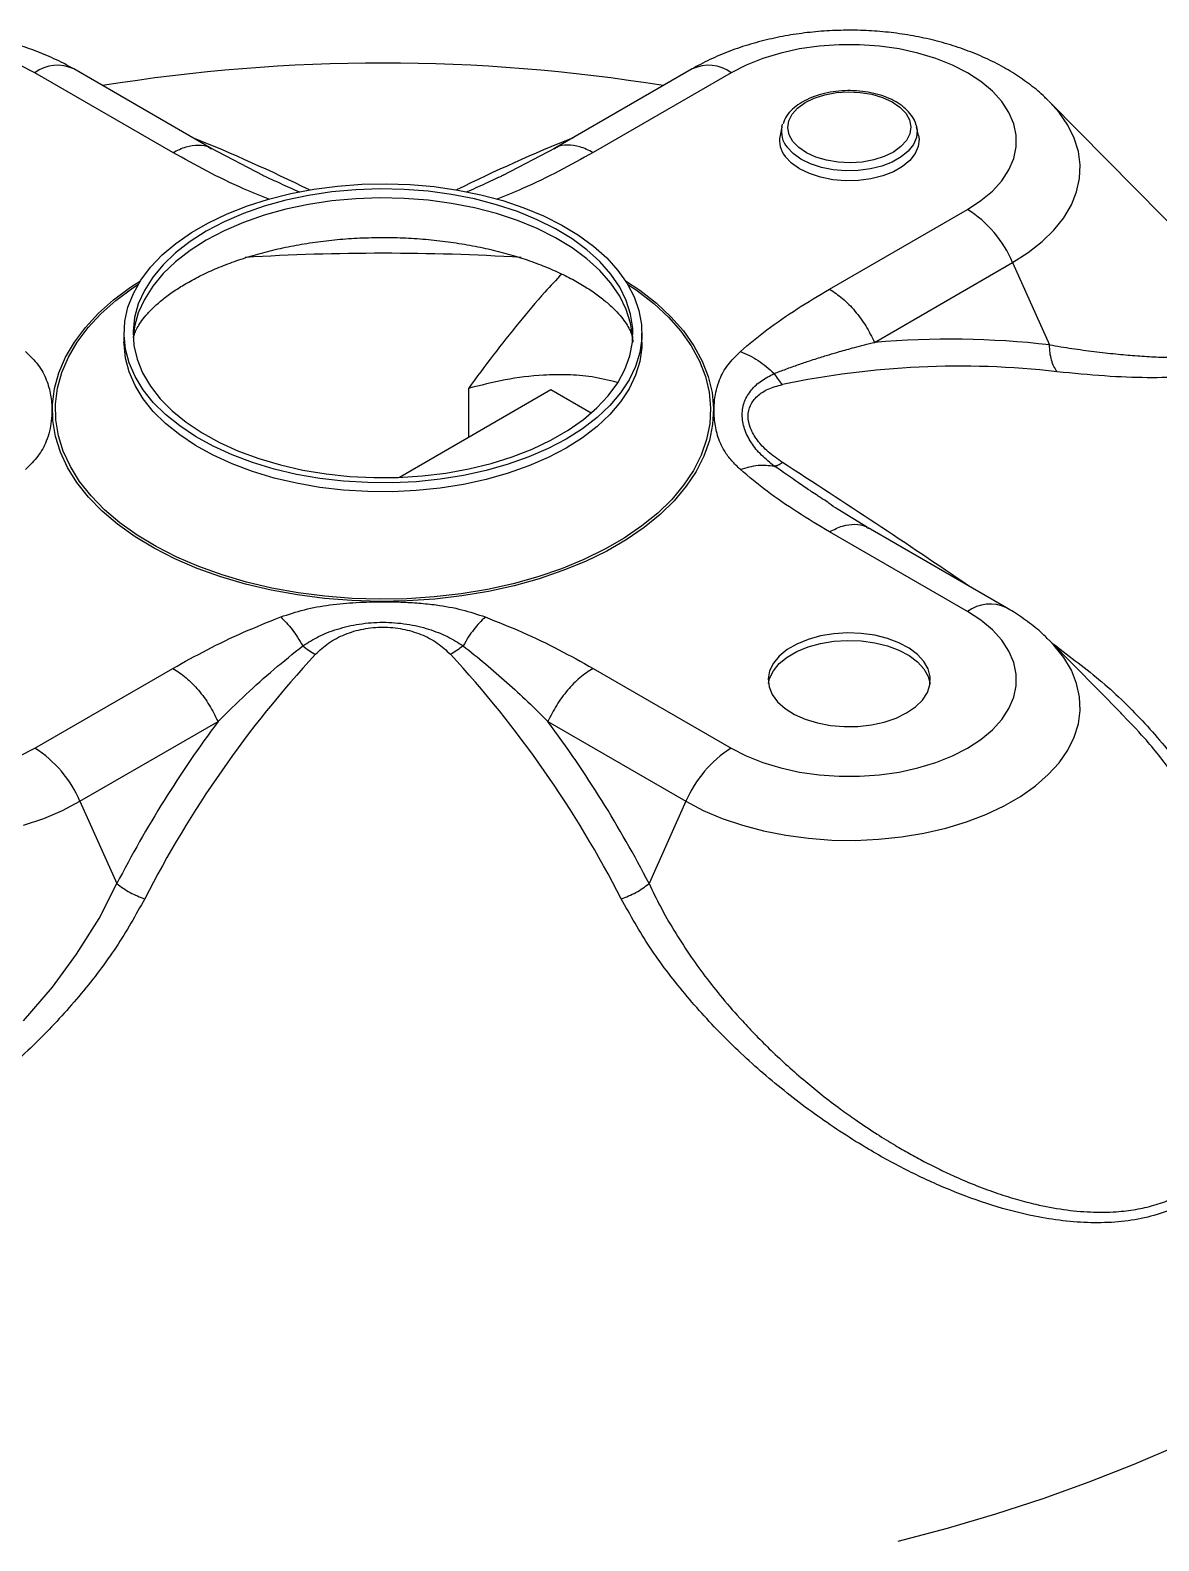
# Model space of a CAD drawing. Extents: x -13768 to 18086, y -10615 to 1188.
# Drawn here: x 386.2 to 469.7, y -1364.1 to -1252.5 of the extents above; entities that cross this region are included whole.
import ezdxf

# ---------------------------------------------------------------- set-up
doc = ezdxf.new("R2010")
doc.units = 0
doc.header["$LTSCALE"] = 7.5
doc.header["$MEASUREMENT"] = 0
doc.layers.add('FI', color=1, linetype='CONTINUOUS')

msp = doc.modelspace()

# ---------------------------------------------------------------- linework, layer by layer
at = {"layer": 'FI'}
for p, q in [((396.7891, -1261.50501), (386.57874, -1255.61069)), ((399.67713, -1261.2246), (389.4585, -1255.32552)), ((435.18549, -1255.32552), (424.96684, -1261.22462)), ((438.06525, -1255.61069), (427.85489, -1261.505)), ((461.64634, -1257.7812), (461.56739, -1257.70206)), ((476.58507, -1272.91749), (461.64634, -1257.7812)), ((441.82698, -1259.6004), (441.68643, -1260.24618)), ((451.75768, -1259.49026), (451.78538, -1259.6004)), ((451.92593, -1260.24618), (451.78538, -1259.6004)), ((399.5825, -1261.1986), (399.65159, -1261.24771)), ((403.47484, -1263.20809), (399.59339, -1261.17996)), ((425.0506, -1261.17996), (421.17478, -1263.20561)), ((425.06148, -1261.1986), (424.9924, -1261.24771)), ((441.64618, -1260.61752), (441.64618, -1260.65671)), ((451.96618, -1260.65671), (451.96618, -1260.61752)), ((403.4944, -1263.21538), (403.31654, -1263.13246)), ((421.22231, -1263.18298), (421.07502, -1263.25226)), ((445.33674, -1271.59706), (455.5471, -1265.70274)), ((448.67309, -1275.52868), (458.88346, -1269.63436)), ((458.88346, -1269.63436), (461.61495, -1275.71592)), ((393.16999, -1274.86129), (393.16999, -1275.52475)), ((431.474, -1275.52475), (431.474, -1274.86129)), ((424.74445, -1279.0382), (413.54004, -1285.50636)), ((418.63504, -1278.93224), (418.63504, -1282.56508)), ((427.72289, -1280.75762), (424.74445, -1279.0382)), ((446.0318, -1287.90406), (445.94418, -1287.84635)), ((448.14126, -1289.20603), (445.98974, -1287.87643)), ((448.13471, -1289.2278), (448.19922, -1289.27366)), ((458.42687, -1295.14011), (448.20822, -1289.24101)), ((455.5471, -1295.42528), (445.33673, -1289.53096)), ((461.64634, -1297.59579), (461.56626, -1297.51552)), ((466.95579, -1302.97546), (461.64634, -1297.59579)), ((462.17527, -1298.04185), (461.88963, -1297.8423)), ((386.57874, -1305.51733), (396.7891, -1299.62301)), ((427.85489, -1299.62301), (438.06526, -1305.51733)), ((389.91509, -1309.44895), (400.12546, -1303.55463)), ((424.51853, -1303.55463), (434.7289, -1309.44895)), ((389.91509, -1309.44895), (392.64658, -1315.53051)), ((434.7289, -1309.44895), (431.99741, -1315.53051))]:
    msp.add_line(p, q, dxfattribs=at)
at = {"layer": 'FI', "flags": 128}
for points in [[(455.5471, -1265.70274), (456.53697, -1265.05772), (457.38495, -1264.34852), (458.07866, -1263.58549), (458.60799, -1262.77974), (458.96523, -1261.94304), (459.14516, -1261.08758), (459.14516, -1260.22584), (458.96523, -1259.37038), (458.60799, -1258.53368), (458.07866, -1257.72794), (457.38495, -1256.96491), (456.53697, -1256.25571), (455.5471, -1255.61069), (454.42977, -1255.03924), (453.20127, -1254.54972), (451.87951, -1254.14925), (450.48377, -1253.84367), (449.03441, -1253.63744), (447.55255, -1253.53357), (446.05981, -1253.53357), (444.57795, -1253.63744), (443.12858, -1253.84367), (441.73285, -1254.14925), (440.41109, -1254.54972), (439.18259, -1255.03924), (438.06525, -1255.61069)], [(386.57874, -1255.61069), (385.4614, -1255.03925)], [(442.63454, -1260.68003), (442.36244, -1260.19018), (442.26111, -1259.67909), (442.33444, -1259.16642), (442.57962, -1258.67185), (442.98722, -1258.2144), (443.54159, -1257.81164), (444.22141, -1257.47906), (445.00056, -1257.22943), (445.8491, -1257.07235), (446.73442, -1257.01386), (447.6225, -1257.05619), (448.47921, -1257.19773), (449.27162, -1257.43303), (449.96929, -1257.75306), (450.5454, -1258.14551), (450.97782, -1258.59531), (451.24992, -1259.08516), (451.35125, -1259.59625), (451.27792, -1260.10892), (451.03274, -1260.60349), (450.62513, -1261.06094), (450.07077, -1261.4637), (449.39095, -1261.79628), (448.6118, -1262.04591), (447.76326, -1262.20299), (446.87793, -1262.26149), (445.98986, -1262.21915), (445.13315, -1262.07761), (444.34073, -1261.84231), (443.64307, -1261.52228), (443.06695, -1261.12983), (442.63454, -1260.68003)], [(458.88346, -1269.63436), (460.04333, -1268.89324), (461.06737, -1268.08818), (461.94507, -1267.22744), (462.66743, -1266.31986), (463.22703, -1265.37474), (463.61813, -1264.40179), (463.83672, -1263.411), (463.88055, -1262.41252), (463.74917, -1261.4166), (463.44394, -1260.43347), (462.96798, -1259.4732), (462.32617, -1258.54566), (461.64634, -1257.7812)], [(441.82698, -1259.6004), (441.84116, -1259.54033), (441.87756, -1259.41616)], [(451.92593, -1260.24618), (451.96228, -1260.50171), (451.91135, -1261.05062), (451.68656, -1261.58479), (451.29559, -1262.08601), (450.75173, -1262.53723), (450.07351, -1262.92307), (449.28402, -1263.2304), (448.41016, -1263.44875), (447.48167, -1263.57069), (446.53018, -1263.59206), (445.58809, -1263.51214), (444.68748, -1263.33364), (443.85902, -1263.06265), (443.13092, -1262.70839), (442.52798, -1262.28293), (442.07073, -1261.80076)], [(451.78538, -1259.6004), (451.82073, -1259.84892), (451.7712, -1260.38276), (451.55259, -1260.90226), (451.17234, -1261.38973), (450.64341, -1261.82856), (449.98381, -1262.20381), (449.216, -1262.5027), (448.36612, -1262.71506), (447.46313, -1262.83365), (446.53776, -1262.85443), (445.62153, -1262.7767), (444.74564, -1262.6031), (443.93992, -1262.33955), (443.23181, -1261.99502), (442.64542, -1261.58124), (442.20072, -1261.11231)], [(425.8645, -1282.67921), (424.53686, -1283.37694), (423.10187, -1283.99983), (421.57214, -1284.54242), (419.96112, -1284.99993), (418.28298, -1285.36833), (416.55244, -1285.6444), (414.78473, -1285.82571), (412.99538, -1285.91067), (411.20011, -1285.89852), (409.41469, -1285.78937), (407.65483, -1285.58419), (405.93598, -1285.28478), (404.27326, -1284.89376), (402.68126, -1284.41458), (401.17398, -1283.85144), (399.76468, -1283.2093), (398.46574, -1282.49379), (397.28856, -1281.71121), (396.24349, -1280.86843), (395.33972, -1279.97287), (394.5852, -1279.03237), (393.98655, -1278.05523), (393.54903, -1277.05002), (393.27648, -1276.02557), (393.17131, -1274.99089), (393.23444, -1273.95507), (393.46531, -1272.92722), (393.86189, -1271.91636), (394.4207, -1270.93138), (395.13682, -1269.98094), (396.00397, -1269.07338), (397.01453, -1268.2167), (398.1596, -1267.4184), (399.42914, -1266.68551), (400.81198, -1266.02447), (402.29597, -1265.44109), (403.86806, -1264.9405), (405.51446, -1264.52709), (407.22067, -1264.20449), (408.97172, -1263.97555), (410.75221, -1263.84227), (412.5465, -1263.80583), (414.33881, -1263.86655), (416.1134, -1264.02388), (417.85467, -1264.27646), (419.54732, -1264.62205), (421.17647, -1265.05763), (422.72781, -1265.57937), (424.1877, -1266.18267), (425.54331, -1266.86224), (426.78274, -1267.61211), (427.89508, -1268.42568), (428.87057, -1269.29581), (429.70063, -1270.21485), (430.37796, -1271.17472), (430.89662, -1272.16699), (431.25204, -1273.18294), (431.44111, -1274.21363), (431.46215, -1275.25002), (431.315, -1276.28299), (431.00092, -1277.30347), (430.5227, -1278.30249), (429.88453, -1279.27126), (429.09202, -1280.20128), (428.15214, -1281.08437), (427.07314, -1281.91278), (425.8645, -1282.67921)], [(399.25466, -1267.31768), (398.05448, -1268.08096), (396.98752, -1268.90754), (396.06373, -1269.78972), (395.29174, -1270.71924), (394.67875, -1271.68744), (394.2305, -1272.68527), (393.95116, -1273.70343), (393.84335, -1274.73238), (393.90806, -1275.76255), (394.1447, -1276.7843), (394.55106, -1277.78809), (395.12333, -1278.76456), (395.85619, -1279.70458), (396.74279, -1280.59939), (397.77484, -1281.44062), (398.94272, -1282.22041), (400.23552, -1282.9315), (401.64116, -1283.56724), (403.14653, -1284.1217), (404.73757, -1284.58969), (406.39942, -1284.96685), (408.11657, -1285.24965), (409.87298, -1285.43547), (411.65226, -1285.52256), (413.43779, -1285.5101), (415.2129, -1285.39822), (416.96103, -1285.18796), (418.66583, -1284.88128), (420.31141, -1284.48105), (421.8824, -1283.991), (423.36412, -1283.41571), (424.74274, -1282.76055), (426.0054, -1282.03163), (427.14029, -1281.23577), (428.13683, -1280.38039), (428.98572, -1279.47348), (429.67901, -1278.52351), (430.21025, -1277.53934), (430.57448, -1276.53017), (430.76828, -1275.50542), (430.78985, -1274.47466), (430.639, -1273.4475), (430.31713, -1272.43354), (429.82724, -1271.44226), (429.1739, -1270.48289), (428.36323, -1269.5644), (427.40278, -1268.69537), (426.30153, -1267.88391), (425.06976, -1267.1376), (423.71896, -1266.4634), (422.26175, -1265.8676), (420.71174, -1265.35578), (419.08339, -1264.93271), (417.39192, -1264.60234), (415.65311, -1264.36776), (413.8832, -1264.23115), (412.09871, -1264.19379), (410.3163, -1264.25603), (408.55262, -1264.41729), (406.82414, -1264.67606), (405.14699, -1265.02993), (403.53683, -1265.47559), (402.00869, -1266.00888), (400.57684, -1266.62483), (399.25466, -1267.31768)], [(430.79306, -1275.19302), (430.78985, -1275.13811), (430.639, -1274.11096), (430.31713, -1273.097), (429.82724, -1272.10571), (429.1739, -1271.14635), (428.36323, -1270.22786), (427.40278, -1269.35883), (426.30153, -1268.54737), (425.06976, -1267.80106), (423.71896, -1267.12685), (422.26175, -1266.53106), (420.71174, -1266.01924), (419.08339, -1265.59617), (417.39192, -1265.2658), (415.65311, -1265.03122), (413.8832, -1264.89461), (412.09871, -1264.85725), (410.3163, -1264.91949), (408.55262, -1265.08075), (406.82414, -1265.33952), (405.14699, -1265.69339), (403.53683, -1266.13905), (402.00869, -1266.67234), (400.57684, -1267.28829), (399.25466, -1267.98113)], [(399.25466, -1267.98113), (398.05448, -1268.74442), (396.98752, -1269.571), (396.06373, -1270.45317), (395.29174, -1271.3827), (394.67875, -1272.3509), (394.2305, -1273.34873), (393.95116, -1274.36688), (393.85093, -1275.19302)], [(430.25093, -1270.9736), (431.31737, -1271.68408), (432.53789, -1272.63282), (433.61662, -1273.63719), (434.54598, -1274.69014), (435.31945, -1275.7843), (435.93161, -1276.91198), (436.37817, -1278.06528), (436.65599, -1279.23611), (436.76313, -1280.41625), (436.69883, -1281.59742), (436.46354, -1282.77135), (436.05892, -1283.9298), (435.4878, -1285.06463), (434.75419, -1286.1679), (433.86323, -1287.23186), (432.82118, -1288.24905), (431.63534, -1289.21234), (430.31403, -1290.11496), (428.86652, -1290.95059), (427.30296, -1291.71337), (425.63432, -1292.39794), (423.87231, -1292.9995), (422.02927, -1293.51384), (420.11815, -1293.93734), (418.15234, -1294.26704), (416.14564, -1294.50063), (414.11212, -1294.63646), (412.06604, -1294.67358), (410.02175, -1294.61173), (407.9936, -1294.45135), (405.99582, -1294.19355), (404.0424, -1293.84016), (402.14706, -1293.39364), (400.32309, -1292.85713), (398.58328, -1292.2344), (396.93985, -1291.5298), (395.4043, -1290.74829), (393.98742, -1289.89534), (392.69915, -1288.97695), (391.54852, -1287.99953), (390.54359, -1286.96997), (389.69143, -1285.89547), (388.998, -1284.78358), (388.46817, -1283.64208), (388.10566, -1282.479), (387.91301, -1281.30249), (387.89158, -1280.12079), (388.0415, -1278.94221), (388.36174, -1277.775), (388.85004, -1276.62735), (389.50298, -1275.50731), (390.31597, -1274.42275), (391.28333, -1273.38126), (392.39825, -1272.39015), (393.65293, -1271.45638), (394.39306, -1270.9736)], [(430.40956, -1271.2267), (431.14881, -1271.72902), (432.3585, -1272.66934), (433.42766, -1273.6648), (434.34877, -1274.70841), (435.11538, -1275.79286), (435.72211, -1276.91053), (436.16471, -1278.0536), (436.44006, -1279.21403), (436.54625, -1280.3837), (436.48252, -1281.5544), (436.24932, -1282.71791), (435.84829, -1283.86607), (435.28224, -1284.99084), (434.55514, -1286.08432), (433.67209, -1287.13884), (432.63928, -1288.147), (431.46396, -1289.10174), (430.15438, -1289.99635), (428.71971, -1290.82457), (427.17003, -1291.58057), (425.51619, -1292.25907), (423.76981, -1292.8553), (421.94313, -1293.36507), (420.04897, -1293.78482), (418.10061, -1294.11159), (416.11171, -1294.3431), (414.09623, -1294.47772), (412.06831, -1294.51452), (410.04217, -1294.45322), (408.03201, -1294.29426), (406.05195, -1294.03875), (404.11587, -1293.68849), (402.23735, -1293.24594), (400.42956, -1292.71419), (398.7052, -1292.09698), (397.07634, -1291.39864), (395.55442, -1290.62406), (394.15012, -1289.77868), (392.87327, -1288.86843), (391.73285, -1287.8997), (390.73684, -1286.87927), (389.89224, -1285.8143), (389.20497, -1284.71228), (388.67984, -1283.58091), (388.32055, -1282.42815), (388.12961, -1281.26208), (388.10837, -1280.09087), (388.25696, -1278.92274), (388.57435, -1277.76589), (389.05832, -1276.62843), (389.70546, -1275.51833), (390.51125, -1274.44339), (391.47002, -1273.41114), (392.57505, -1272.42883), (393.81859, -1271.50334), (394.23444, -1271.2267)], [(425.8645, -1283.34267), (424.53686, -1284.0404), (423.10187, -1284.66329), (421.57214, -1285.20588), (419.96112, -1285.66338), (418.28298, -1286.03179), (416.55244, -1286.30786), (414.78473, -1286.48917), (412.99538, -1286.57412), (411.20011, -1286.56197), (409.41469, -1286.45283), (407.65483, -1286.24765), (405.93598, -1285.94823), (404.27326, -1285.55722), (402.68126, -1285.07803), (401.17398, -1284.5149), (399.76468, -1283.87275), (398.46574, -1283.15725), (397.28856, -1282.37467), (396.24349, -1281.53189), (395.33972, -1280.63632), (394.5852, -1279.69583), (393.98655, -1278.71869), (393.54903, -1277.71348), (393.27648, -1276.68903), (393.17131, -1275.65435), (393.17, -1275.52369)], [(431.47398, -1275.51404), (431.46215, -1275.91348), (431.315, -1276.94645), (431.00092, -1277.96693), (430.5227, -1278.96595), (429.88453, -1279.93472), (429.09202, -1280.86474), (428.15214, -1281.74783), (427.07314, -1282.57624), (425.8645, -1283.34267)], [(438.06526, -1305.51733), (439.18259, -1306.08877), (440.41109, -1306.5783), (441.73285, -1306.97877), (443.12858, -1307.28435), (444.57795, -1307.49057), (446.05981, -1307.59445), (447.55255, -1307.59445), (449.03441, -1307.49057), (450.48377, -1307.28435), (451.87951, -1306.97877), (453.20127, -1306.5783), (454.42977, -1306.08877), (455.5471, -1305.51733), (456.53697, -1304.87231), (457.38495, -1304.16311), (458.07866, -1303.40008), (458.60799, -1302.59433), (458.96523, -1301.75763), (459.14516, -1300.90217), (459.14516, -1300.04043), (458.96523, -1299.18497), (458.60799, -1298.34827), (458.07866, -1297.54253), (457.38495, -1296.7795), (456.53697, -1296.0703), (455.5471, -1295.42528)], [(451.04882, -1302.92053), (451.7048, -1302.47138), (452.21986, -1301.96469), (452.57918, -1301.41504), (452.77242, -1300.83824), (452.79402, -1300.25088), (452.64336, -1299.66986), (452.32477, -1299.11191), (451.84743, -1298.59305), (451.22506, -1298.12823), (450.47557, -1297.73082), (449.62051, -1297.41225), (448.68449, -1297.18168), (447.69443, -1297.04574), (446.67883, -1297.00836), (445.66688, -1297.07059), (444.68771, -1297.23066), (443.76949, -1297.48396), (442.93863, -1297.82319), (442.21902, -1298.23861), (441.63138, -1298.71826), (441.19261, -1299.24834), (440.91534, -1299.8136), (440.80753, -1300.39779), (440.87229, -1300.98408), (441.10776, -1301.55563), (441.50716, -1302.09598), (442.05901, -1302.5896), (442.74742, -1303.02227), (443.5526, -1303.38156), (444.45138, -1303.65712), (445.41789, -1303.84104), (446.42435, -1303.92801), (447.4418, -1303.91554), (448.44095, -1303.80399), (449.39308, -1303.59656), (450.27078, -1303.29922), (451.04882, -1302.92053)], [(434.7289, -1309.44895), (436.0127, -1310.11853), (437.40726, -1310.7097), (438.89827, -1311.21639), (440.47041, -1311.63339), (442.10758, -1311.95644), (443.79296, -1312.18222), (445.50926, -1312.30841), (447.23885, -1312.33371), (448.96402, -1312.25787), (450.66705, -1312.08166), (452.33045, -1311.80689), (453.93717, -1311.43639), (455.47071, -1310.97395), (456.91535, -1310.42432), (458.25625, -1309.79313), (459.47966, -1309.08687), (460.57302, -1308.31279), (461.52511, -1307.47882), (462.32617, -1306.59352), (462.96797, -1305.66598), (463.44394, -1304.70572), (463.74917, -1303.72258), (463.88055, -1302.72667), (463.83672, -1301.72819), (463.61813, -1300.73739), (463.22703, -1299.76444), (462.66743, -1298.81933), (461.94507, -1297.91175), (461.64634, -1297.59579)], [(440.82503, -1300.74566), (440.91534, -1300.36232), (441.19261, -1299.79705), (441.63138, -1299.26697), (442.21902, -1298.78733), (442.93863, -1298.37191), (443.76949, -1298.03267), (444.68771, -1297.77938), (445.66688, -1297.61931), (446.67883, -1297.55707), (447.69443, -1297.59446), (448.68449, -1297.73039), (449.62051, -1297.96096), (450.47557, -1298.27954), (451.22506, -1298.67695), (451.84743, -1299.14177), (452.32477, -1299.66062), (452.64336, -1300.21858), (452.78732, -1300.74566)], [(385.4614, -1306.08877), (386.57874, -1305.51733)], [(385.74573, -1311.21639), (387.23673, -1310.7097), (388.63128, -1310.11853), (389.91509, -1309.44895)], [(385.74421, -1325.67998), (387.87258, -1323.18669), (389.66672, -1320.75355), (391.32561, -1318.10069), (392.64658, -1315.53051), (392.64658, -1315.53051)], [(450.41006, -1364.12161), (454.0624, -1363.15629), (457.64151, -1362.10352), (461.1411, -1360.96515), (464.55505, -1359.74318), (467.87738, -1358.43975), (471.10223, -1357.05716)]]:
    msp.add_lwpolyline(points, dxfattribs=at)
at = {"layer": 'FI'}
for centre, radius, start, end in [((388.25454, -1257.85013), 2.79704, 64.5146304, 126.8079144), ((412.32199, -1384.4886), 129.6, 80.7958531, 99.2041469), ((436.38946, -1257.85011), 2.79702, 53.1918883, 115.4862769), ((443.53061, -1260.61508), 1.88072, 168.6879592, 219.082528), ((443.62053, -1259.95918), 1.82909, 168.6879858, 219.0824816), ((350.17909, -1379.5861), 128.51223, 63.8173347, 68.0273336), ((474.46416, -1379.58445), 128.51042, 111.9726368, 116.182695), ((450.88037, -1273.04432), 8.69926, 23.0779326, 57.557616), ((412.32198, -1438.61461), 169.66791, 86.5478079, 93.443979), ((454.19662, -1341.10414), 65.80767, 83.5274401, 94.814756), ((454.93954, -1340.90848), 63.6182, 83.4692271, 101.8631785), ((114.20262, -1794.47649), 606.23838, 55.72283099, 57.28380677), ((457.22289, -1297.66467), 2.79699, 64.5094958, 126.8082418), ((466.65479, -1353.47508), 80.82403, 137.2229318, 152.8968566), ((357.98927, -1353.47506), 80.82397, 27.1031472, 42.7770838), ((468.5317, -1354.59717), 85.35077, 143.2708818, 152.7599939), ((356.11309, -1354.59668), 85.34984, 27.23996, 36.7291762), ((381.91201, -1312.85891), 8.69926, 23.0779326, 57.557616), ((442.73199, -1312.85892), 8.69928, 122.4423869, 156.9220372)]:
    msp.add_arc(centre, radius, start, end, dxfattribs=at)
for points, knots in [([(389.4585, -1255.32552), (389.20346, -1255.18334), (388.50442, -1254.79365), (387.29138, -1254.23755), (385.80851, -1253.68442), (384.2625, -1253.23369), (382.66889, -1252.88429), (381.0409, -1252.63694), (379.39094, -1252.4913), (377.73034, -1252.44714), (376.07018, -1252.50442), (374.42136, -1252.66334), (372.79459, -1252.92442), (371.20033, -1253.28864), (369.64908, -1253.7576), (368.15247, -1254.33362), (366.72268, -1255.01811), (365.38025, -1255.81472), (364.15576, -1256.692), (363.44581, -1257.35953), (363.10317, -1257.68171)], [0, 0, 0, 0, 0.032695533, 0.089613624, 0.146525539, 0.2033568, 0.259981902, 0.316383897, 0.372612452, 0.42875447, 0.484916297, 0.54119204, 0.597684818, 0.654512849, 0.711782297, 0.769567662, 0.82787506, 0.886586603, 0.945262376, 1, 1, 1, 1]), ([(461.53436, -1257.68878), (461.44267, -1257.59222), (461.03783, -1257.16585), (460.20505, -1256.49143), (459.03416, -1255.66559), (457.73997, -1254.92595), (456.34688, -1254.27276), (454.86972, -1253.7157), (453.32745, -1253.25841), (451.73628, -1252.90284), (450.11006, -1252.6492), (448.46111, -1252.49732), (446.80085, -1252.44693), (445.14034, -1252.49798), (443.49052, -1252.65065), (441.86208, -1252.90539), (440.26558, -1253.26331), (438.71115, -1253.72555), (437.21163, -1254.29578), (436.0434, -1254.84402), (435.38767, -1255.21204), (435.18549, -1255.32552)], [0, 0, 0, 0, 0.015578238, 0.068783665, 0.123453368, 0.179303249, 0.235909124, 0.292817245, 0.349654779, 0.406290298, 0.462701464, 0.51893488, 0.575075727, 0.631229489, 0.687492231, 0.743964544, 0.800765034, 0.85800118, 0.915750069, 0.974023416, 1, 1, 1, 1]), ([(451.74151, -1259.47314), (451.73526, -1259.43812), (451.69667, -1259.222), (451.48328, -1258.84814), (451.10713, -1258.37089), (450.5886, -1257.94366), (449.95515, -1257.57573), (449.22199, -1257.28094), (448.41582, -1257.06864), (447.56248, -1256.94445), (446.68739, -1256.91106), (445.81586, -1256.96916), (444.97295, -1257.11751), (444.1825, -1257.35316), (443.46782, -1257.67212), (442.84783, -1258.06868), (442.35484, -1258.53781), (442.02896, -1258.98339), (441.938, -1259.28317), (441.90605, -1259.38847)], [0, 0, 0, 0, 0.011422728, 0.070496896, 0.130967985, 0.193383006, 0.257160512, 0.321421849, 0.385592416, 0.449604182, 0.513517633, 0.577436135, 0.64145267, 0.705677169, 0.770229054, 0.83517977, 0.900383877, 0.965010105, 1, 1, 1, 1]), ([(396.7891, -1261.50501), (397.11572, -1261.34174), (397.76895, -1261.0152), (398.67818, -1260.91977), (399.29818, -1260.985), (399.5471, -1261.172), (399.5825, -1261.1986)], [0, 0, 0, 0, 0.315874894, 0.631749898, 0.947625022, 1, 1, 1, 1]), ([(427.85489, -1261.505), (427.52827, -1261.34174), (426.87504, -1261.0152), (425.96581, -1260.91977), (425.34581, -1260.98501), (425.09689, -1261.172), (425.06148, -1261.1986)], [0, 0, 0, 0, 0.315873392, 0.631747087, 0.94762037, 1, 1, 1, 1]), ([(403.94961, -1264.97122), (403.2998, -1264.7098), (401.69004, -1264.0622), (399.2992, -1262.90078), (397.62291, -1261.96866), (396.7891, -1261.50501)], [0, 0, 0, 0, 0.253848689, 0.628853654, 1, 1, 1, 1]), ([(427.85489, -1261.505), (427.02432, -1261.96655), (425.3509, -1262.89646), (422.96377, -1264.059), (421.35093, -1264.70734), (420.69843, -1264.96963)], [0, 0, 0, 0, 0.369786342, 0.745037739, 1, 1, 1, 1]), ([(406.14363, -1264.42885), (405.67526, -1264.21955), (404.76948, -1263.81479), (403.90962, -1263.41057), (403.4944, -1263.21538)], [0, 0, 0, 0, 0.517096671, 1, 1, 1, 1]), ([(421.07502, -1263.25226), (421.06787, -1263.25562), (420.9239, -1263.32336), (420.53282, -1263.50591), (419.68948, -1263.89715), (418.95919, -1264.22372), (418.48587, -1264.43538)], [0, 0, 0, 0, 0.008539024, 0.172039119, 0.463370027, 1, 1, 1, 1]), ([(397.82286, -1271.14576), (397.99935, -1271.04633), (398.51276, -1270.75709), (399.4536, -1270.29605), (400.67525, -1269.78209), (402.00197, -1269.31128), (403.42152, -1268.89154), (404.92252, -1268.53028), (406.49177, -1268.23362), (408.11534, -1268.00658), (409.77859, -1267.8529), (411.46639, -1267.7752), (413.16334, -1267.77486), (414.85365, -1267.85204), (416.52155, -1268.00567), (418.15146, -1268.23339), (419.72838, -1268.53161), (421.23785, -1268.8955), (422.6661, -1269.31888), (424.00035, -1269.79428), (425.22902, -1270.31287), (426.34209, -1270.8645), (427.33146, -1271.43774), (428.1914, -1272.02005), (428.91896, -1272.598), (429.51403, -1273.15729), (429.98036, -1273.68363), (430.3261, -1274.16387), (430.56447, -1274.58825), (430.71169, -1274.95302), (430.78991, -1275.26099), (430.7969, -1275.43255), (430.80058, -1275.52272)], [0, 0, 0, 0, 0.017092799, 0.049723427, 0.082578788, 0.115703057, 0.149086727, 0.182706479, 0.21653051, 0.250522291, 0.28464267, 0.318851069, 0.353106531, 0.387367795, 0.42158013, 0.455702402, 0.489694012, 0.523515472, 0.557129304, 0.590501961, 0.623606664, 0.656427968, 0.688968338, 0.721257764, 0.75336769, 0.785431117, 0.817599962, 0.850176296, 0.883660834, 0.918885641, 0.957363477, 1, 1, 1, 1]), ([(393.90438, -1275.07877), (393.93548, -1274.97515), (393.99604, -1274.77339), (394.18925, -1274.37912), (394.48124, -1273.92297), (394.89574, -1273.40768), (395.44846, -1272.84489), (396.12966, -1272.26613), (396.91314, -1271.69365), (397.52627, -1271.32438), (397.82286, -1271.14576)], [0, 0, 0, 0, 0.136319628, 0.265450142, 0.387301428, 0.516141013, 0.640678154, 0.763324949, 0.885515404, 1, 1, 1, 1]), ([(425.54281, -1270.48299), (425.12303, -1270.92521), (424.03531, -1272.07109), (422.35092, -1274.08955), (420.46521, -1276.46325), (419.24513, -1278.1092), (418.63504, -1278.93224)], [0, 0, 0, 0, 0.171712546, 0.444936523, 0.722444354, 1, 1, 1, 1]), ([(438.75447, -1276.19723), (439.39616, -1275.6624), (440.70417, -1274.57221), (442.92285, -1273.0427), (444.53576, -1272.07675), (445.33674, -1271.59706)], [0, 0, 0, 0, 0.326499327, 0.665536762, 1, 1, 1, 1]), ([(445.33674, -1271.59706), (445.66273, -1271.81129), (446.31473, -1272.23975), (447.23325, -1273.18818), (448.05673, -1274.29256), (448.46764, -1275.11664), (448.67309, -1275.52868)], [0, 0, 0, 0, 0.250000103, 0.500000446, 0.750000464, 1, 1, 1, 1]), ([(475.98371, -1272.30817), (476.00566, -1272.32431), (476.38711, -1272.60469), (476.92708, -1273.09333), (477.59616, -1273.7695), (478.11543, -1274.48052), (478.40646, -1275.20067), (478.3551, -1275.89525), (477.9603, -1276.48628), (477.17575, -1277.04047), (475.89303, -1277.52282), (474.01178, -1277.89555), (471.67796, -1278.11544), (468.90734, -1278.16712), (465.76402, -1278.05817), (463.36822, -1277.82113), (462.17527, -1277.70311)], [0, 0, 0, 0, 0.002876375, 0.049981782, 0.097414702, 0.145262436, 0.216462987, 0.287556885, 0.358821496, 0.430095736, 0.524940045, 0.620016539, 0.714988059, 0.810196569, 0.905490207, 1, 1, 1, 1]), ([(461.61495, -1275.71592), (462.16984, -1275.80661), (463.30172, -1275.99159), (464.93874, -1276.21308), (466.49605, -1276.3892), (467.96975, -1276.51968), (469.36408, -1276.60734), (470.59479, -1276.64751), (471.67881, -1276.65121), (472.63275, -1276.62582), (473.53466, -1276.56807), (474.3633, -1276.47899), (475.06791, -1276.36513), (475.72354, -1276.21789), (476.2541, -1276.05028), (476.66451, -1275.86881), (476.94963, -1275.70419), (477.17733, -1275.53312), (477.35571, -1275.34864), (477.50639, -1275.11829), (477.59517, -1274.84437), (477.5935, -1274.51616), (477.50498, -1274.18301), (477.3035, -1273.77933), (477.02657, -1273.37321), (476.69426, -1273.0429), (476.57653, -1272.92588)], [0, 0, 0, 0, 0.048447135, 0.09882298, 0.15119896, 0.199552116, 0.250355482, 0.303699885, 0.344272257, 0.387419464, 0.433231754, 0.477530435, 0.522169068, 0.560927622, 0.61110075, 0.647432376, 0.676501717, 0.705513644, 0.73731751, 0.76539039, 0.807967359, 0.847856825, 0.884969581, 0.919227233, 0.971382908, 1, 1, 1, 1]), ([(441.26325, -1277.83156), (441.5449, -1277.72326), (442.13588, -1277.49599), (443.01605, -1277.18178), (443.94427, -1276.86784), (444.69823, -1276.62715), (445.4232, -1276.40626), (446.18523, -1276.18244), (447.30207, -1275.87076), (448.17656, -1275.65257), (448.67309, -1275.52868)], [0, 0, 0, 0, 0.119017588, 0.249737918, 0.365552323, 0.500362119, 0.556108395, 0.657837696, 0.8057191, 1, 1, 1, 1]), ([(462.17527, -1277.70311), (462.09265, -1277.58035), (461.92741, -1277.33484), (461.75338, -1276.85037), (461.63781, -1276.3078), (461.62257, -1275.91322), (461.61495, -1275.71592)], [0, 0, 0, 0, 0.249999908, 0.499999693, 0.749999475, 1, 1, 1, 1]), ([(385.88952, -1276.19723), (386.22144, -1276.52799), (386.886, -1277.19022), (387.47378, -1278.29188), (387.77901, -1279.42322), (387.85457, -1280.4403), (387.80829, -1281.33287), (387.68315, -1282.09233), (387.40234, -1282.97113), (386.88121, -1283.94516), (386.21676, -1284.60554), (385.88952, -1284.93078)], [0, 0, 0, 0, 0.125078526, 0.250426743, 0.375314363, 0.500104476, 0.583811327, 0.668210858, 0.750083875, 0.876914178, 1, 1, 1, 1]), ([(438.75447, -1284.93079), (438.53009, -1284.71664), (438.07817, -1284.28533), (437.57128, -1283.57673), (437.13365, -1282.71698), (436.86569, -1281.70382), (436.78911, -1280.68742), (436.83558, -1279.79493), (436.96073, -1279.03555), (437.24161, -1278.15681), (437.76277, -1277.18283), (438.42722, -1276.52248), (438.75447, -1276.19723)], [0, 0, 0, 0, 0.082001379, 0.165158326, 0.250607978, 0.375501521, 0.500221342, 0.583908515, 0.66828255, 0.750137535, 0.876935756, 1, 1, 1, 1]), ([(438.75447, -1276.19723), (439.19684, -1276.39453), (440.08158, -1276.78911), (440.86936, -1277.48408), (441.26325, -1277.83156)], [0, 0, 0, 0, 0.499999503, 1, 1, 1, 1]), ([(429.63844, -1278.48504), (429.01511, -1278.33478), (427.75785, -1278.03169), (425.95018, -1277.89762), (423.79447, -1277.94042), (421.33859, -1278.2582), (419.53639, -1278.70752), (418.63504, -1278.93224)], [0, 0, 0, 0, 0.155050158, 0.312734444, 0.470280509, 0.735066203, 1, 1, 1, 1]), ([(441.26325, -1284.67071), (440.9334, -1284.40746), (440.25471, -1283.86578), (439.50729, -1282.92828), (439.00341, -1281.91042), (438.8296, -1280.86878), (439.00518, -1279.89054), (439.50947, -1279.0461), (440.2569, -1278.34818), (440.93398, -1278.0006), (441.26325, -1277.83156)], [0, 0, 0, 0, 0.114690162, 0.235986229, 0.364979614, 0.500149289, 0.635512153, 0.764611225, 0.885525637, 1, 1, 1, 1]), ([(441.26325, -1277.83156), (441.35294, -1277.98809), (441.53233, -1278.30115), (441.75158, -1278.5331), (441.86121, -1278.64908)], [0, 0, 0, 0, 0.499999545, 1, 1, 1, 1]), ([(441.86121, -1284.41294), (441.4965, -1284.156), (440.76622, -1283.64151), (439.96027, -1282.7632), (439.44741, -1281.85983), (439.27139, -1280.97683), (439.44294, -1280.16744), (439.96087, -1279.48617), (440.7612, -1278.94837), (441.49477, -1278.74878), (441.86121, -1278.64908)], [0, 0, 0, 0, 0.124708224, 0.249713516, 0.374774705, 0.499923409, 0.624797472, 0.749778266, 0.875008865, 1, 1, 1, 1]), ([(438.75447, -1284.93079), (439.1967, -1284.79461), (440.08114, -1284.52225), (440.86921, -1284.62122), (441.26325, -1284.67071)], [0, 0, 0, 0, 0.500000305, 1, 1, 1, 1]), ([(441.26325, -1284.67071), (441.35294, -1284.6523), (441.53233, -1284.61547), (441.75158, -1284.48045), (441.86121, -1284.41294)], [0, 0, 0, 0, 0.499999545, 1, 1, 1, 1]), ([(445.94418, -1287.84635), (445.73177, -1287.71811), (445.3791, -1287.50518), (445.04231, -1287.20623), (444.8982, -1287.15542), (444.8982, -1287.15541), (444.89819, -1287.15541), (444.89817, -1287.15539), (444.89813, -1287.15537), (444.89806, -1287.15532), (444.8979, -1287.15522), (444.8976, -1287.15501), (444.89699, -1287.15461), (444.89577, -1287.1538), (444.89333, -1287.15217), (444.88845, -1287.14893), (444.87871, -1287.14244), (444.85926, -1287.12951), (444.82057, -1287.10374), (444.74394, -1287.05271), (444.59375, -1286.95255), (444.3055, -1286.75984), (443.77725, -1286.40482), (442.72677, -1285.69338), (441.85727, -1285.08579), (441.26325, -1284.67071)], [0, 0, 0, 0, 0.131629841, 0.218545489, 0.218546339, 0.218547755, 0.218549547, 0.218552947, 0.218559864, 0.218573698, 0.218601087, 0.218656143, 0.218765977, 0.21898625, 0.219425865, 0.220305235, 0.222062721, 0.225571982, 0.232568731, 0.246475279, 0.273940531, 0.327481364, 0.429010975, 0.609920433, 1, 1, 1, 1]), ([(445.33673, -1289.53096), (444.53657, -1289.05176), (442.92443, -1288.08628), (440.70553, -1286.55689), (439.39681, -1285.46614), (438.75447, -1284.93079)], [0, 0, 0, 0, 0.334119754, 0.673177391, 1, 1, 1, 1]), ([(445.33673, -1289.53096), (445.66334, -1289.3677), (446.31656, -1289.0412), (447.22592, -1288.94552), (447.84755, -1289.01166), (448.09782, -1289.20004), (448.13471, -1289.2278)], [0, 0, 0, 0, 0.315174995, 0.6303501, 0.945525324, 1, 1, 1, 1]), ([(404.7577, -1295.82315), (405.33065, -1295.63154), (406.47778, -1295.24789), (408.38614, -1294.90858), (410.34588, -1294.73237), (412.1077, -1294.68875), (413.65385, -1294.71547), (414.96941, -1294.78771), (416.4917, -1294.94982), (418.17896, -1295.25066), (419.32289, -1295.63424), (419.88629, -1295.82315)], [0, 0, 0, 0, 0.125078383, 0.250426577, 0.375314122, 0.500104149, 0.583811236, 0.668210376, 0.750083392, 0.876913997, 1, 1, 1, 1]), ([(396.7891, -1299.62301), (397.62147, -1299.15953), (399.29592, -1298.22717), (401.9475, -1296.94783), (403.83347, -1296.19304), (404.7577, -1295.82315)], [0, 0, 0, 0, 0.335132685, 0.674179334, 1, 1, 1, 1]), ([(404.7577, -1295.82315), (405.04692, -1296.10923), (405.62536, -1296.68138), (406.14077, -1297.53284), (406.39848, -1297.95857)], [0, 0, 0, 0, 0.500000145, 1, 1, 1, 1]), ([(419.88629, -1295.82315), (419.59698, -1296.1088), (419.01834, -1296.6801), (418.50312, -1297.53241), (418.24551, -1297.95857)], [0, 0, 0, 0, 0.499999546, 1, 1, 1, 1]), ([(419.88629, -1295.82315), (420.80951, -1296.19264), (422.69437, -1296.94698), (425.34623, -1298.22611), (427.02156, -1299.15899), (427.85489, -1299.62301)], [0, 0, 0, 0, 0.325463912, 0.664476107, 1, 1, 1, 1]), ([(461.53193, -1297.5029), (461.42098, -1297.38715), (460.99462, -1296.94236), (460.1355, -1296.25351), (459.19634, -1295.59484), (458.60223, -1295.24374), (458.42687, -1295.14011)], [0, 0, 0, 0, 0.12522499, 0.481192893, 0.846860985, 1, 1, 1, 1]), ([(406.39848, -1297.95857), (406.77346, -1297.72116), (407.54447, -1297.23302), (408.96165, -1296.68223), (410.5746, -1296.30505), (412.32434, -1296.17295), (414.07448, -1296.30631), (415.68729, -1296.68393), (417.10255, -1297.23446), (417.87154, -1297.72164), (418.24551, -1297.95857)], [0, 0, 0, 0, 0.114752791, 0.235942942, 0.364914444, 0.500126882, 0.635494917, 0.764603942, 0.885522124, 1, 1, 1, 1]), ([(407.32981, -1298.58364), (407.63835, -1298.29384), (408.25625, -1297.71349), (409.48347, -1297.08023), (410.85421, -1296.66929), (412.32034, -1296.53289), (413.78445, -1296.67217), (415.15941, -1297.07626), (416.38377, -1297.71395), (417.00393, -1298.29363), (417.31418, -1298.58364)], [0, 0, 0, 0, 0.124768187, 0.249866117, 0.374869762, 0.499782031, 0.624942474, 0.749867319, 0.874862914, 1, 1, 1, 1]), ([(394.70622, -1316.65216), (394.03228, -1317.85042), (392.68216, -1320.25091), (390.06705, -1323.6835), (387.104, -1326.94119), (383.79834, -1329.97762), (380.22067, -1332.75457), (376.73221, -1335.02834), (373.42687, -1336.8296), (370.70527, -1338.07281), (368.27958, -1338.99234), (366.18918, -1339.64313), (364.085, -1340.146), (361.98903, -1340.48235), (359.91453, -1340.62838), (357.88257, -1340.56019), (355.93303, -1340.2582), (354.10167, -1339.70542), (352.43093, -1338.90552), (350.93516, -1337.86795), (349.63863, -1336.60118), (348.56197, -1335.14964), (347.70185, -1333.54658), (347.05189, -1331.82619), (346.52658, -1329.71269), (346.23829, -1327.19526), (346.28828, -1324.29324), (346.68432, -1321.35798), (347.46835, -1318.10373), (348.75138, -1314.56463), (350.63269, -1310.81857), (352.96283, -1307.2305), (355.73163, -1303.86218), (358.87241, -1300.73441), (361.2722, -1298.93768), (362.46872, -1298.04185)], [0, 0, 0, 0, 0.0416004905, 0.0833394294, 0.1250367805, 0.1667311137, 0.2086188769, 0.2502817943, 0.28151107, 0.3128699426, 0.3337630868, 0.3547226211, 0.3753575498, 0.3964042987, 0.4172608411, 0.4379320701, 0.4591017599, 0.4797602229, 0.5002534777, 0.5209843638, 0.5417286514, 0.5626165563, 0.5832839135, 0.604123439, 0.6250667754, 0.6563202041, 0.687504397, 0.7187425036, 0.7500502281, 0.7916045405, 0.8333287714, 0.8750003555, 0.916601232, 0.9584182578, 1, 1, 1, 1]), ([(400.12546, -1303.55463), (400.80622, -1302.87999), (402.14336, -1301.55486), (404.23326, -1299.68669), (405.68152, -1298.5308), (406.39848, -1297.95857)], [0, 0, 0, 0, 0.343706229, 0.675101861, 1, 1, 1, 1]), ([(406.39848, -1297.95857), (406.55, -1298.0794), (406.85304, -1298.32108), (407.17088, -1298.49612), (407.32981, -1298.58364)], [0, 0, 0, 0, 0.49999878, 1, 1, 1, 1]), ([(418.24551, -1297.95857), (418.09399, -1298.0794), (417.79095, -1298.32107), (417.47311, -1298.49612), (417.31418, -1298.58364)], [0, 0, 0, 0, 0.50000092, 1, 1, 1, 1]), ([(418.24551, -1297.95857), (418.79882, -1298.39654), (419.90728, -1299.27394), (421.49665, -1300.6573), (423.04189, -1302.07884), (424.02697, -1303.06336), (424.51853, -1303.55463)], [0, 0, 0, 0, 0.249765093, 0.500367641, 0.750682601, 1, 1, 1, 1]), ([(462.17527, -1298.04185), (463.37291, -1298.93882), (465.77168, -1300.73537), (468.91439, -1303.86342), (471.45568, -1306.95716), (473.44546, -1309.92831), (474.9915, -1312.71622), (476.268, -1315.56407), (477.15616, -1318.14882), (477.73872, -1320.41658), (478.10275, -1322.37414), (478.32681, -1324.34795), (478.39644, -1326.30455), (478.29921, -1328.21622), (478.03032, -1330.0701), (477.5785, -1331.86612), (476.92346, -1333.58975), (476.05743, -1335.19122), (474.97509, -1336.63594), (473.67412, -1337.89511), (472.16953, -1338.93118), (470.4873, -1339.72962), (468.64825, -1340.27152), (466.70261, -1340.56359), (464.67872, -1340.62658), (462.60757, -1340.4773), (460.15968, -1340.08004), (457.35578, -1339.34747), (454.23979, -1338.2136), (451.18689, -1336.81487), (447.89706, -1335.01631), (444.41587, -1332.75122), (440.84706, -1329.97856), (437.54189, -1326.94177), (434.57752, -1323.68553), (431.96309, -1320.25301), (430.61193, -1317.85076), (429.93777, -1316.65216)], [0, 0, 0, 0, 0.0416250931, 0.0833718982, 0.1250316762, 0.1564836237, 0.1876878972, 0.2194535807, 0.2503197399, 0.2712264161, 0.2921274726, 0.3128659961, 0.334393516, 0.3551797926, 0.3753687983, 0.3964199186, 0.4173071137, 0.4379854037, 0.4588655249, 0.4795389778, 0.5002669691, 0.5210321834, 0.5416988014, 0.5626510265, 0.5833057785, 0.6041037386, 0.625099437, 0.6563368006, 0.6874994907, 0.7187927502, 0.7500178558, 0.7913257374, 0.8332766628, 0.8749846593, 0.9166027737, 0.9583889548, 1, 1, 1, 1]), ([(396.7891, -1299.62301), (397.1151, -1299.83724), (397.7671, -1300.2657), (398.68562, -1301.21413), (399.5091, -1302.31851), (399.92, -1303.14259), (400.12546, -1303.55463)], [0, 0, 0, 0, 0.250000103, 0.500000446, 0.750000464, 1, 1, 1, 1]), ([(427.85489, -1299.62301), (427.52889, -1299.83724), (426.8769, -1300.2657), (425.95838, -1301.21413), (425.13489, -1302.31851), (424.72398, -1303.14259), (424.51853, -1303.55463)], [0, 0, 0, 0, 0.249999941, 0.499999969, 0.750000627, 1, 1, 1, 1]), ([(431.99741, -1315.53051), (432.2709, -1316.09953), (432.82868, -1317.26003), (433.82848, -1319.00365), (434.92957, -1320.71469), (436.13611, -1322.39265), (437.4423, -1324.03918), (438.71944, -1325.49955), (439.93049, -1326.78117), (441.0475, -1327.89198), (442.26841, -1329.02941), (443.52253, -1330.1211), (444.82636, -1331.18474), (446.06371, -1332.12902), (447.42267, -1333.10271), (448.76797, -1334.00046), (450.0994, -1334.82173), (451.25578, -1335.48888), (452.36568, -1336.08982), (453.48101, -1336.65227), (454.7836, -1337.26106), (456.20523, -1337.85942), (457.75657, -1338.4268), (459.21221, -1338.88163), (460.83398, -1339.30211), (462.63694, -1339.64298), (464.63183, -1339.83371), (466.4181, -1339.81511), (467.98283, -1339.62989), (469.3423, -1339.32548), (470.62147, -1338.87862), (471.8188, -1338.28605), (472.91657, -1337.55783), (473.89846, -1336.70598), (474.76737, -1335.73277), (475.51042, -1334.6667), (476.14151, -1333.49819), (476.64626, -1332.27307), (477.04468, -1330.96848), (477.30958, -1329.7327), (477.47794, -1328.54323), (477.56915, -1327.44533), (477.60046, -1326.3253), (477.57446, -1325.17782), (477.49351, -1324.04922), (477.35846, -1322.89797), (477.18032, -1321.78582), (476.95277, -1320.66279), (476.66894, -1319.49261), (476.3101, -1318.23837), (475.90144, -1317.01487), (475.50001, -1315.94794), (475.09718, -1314.96491), (474.66007, -1313.98282), (474.1553, -1312.93949), (473.58112, -1311.84065), (472.92333, -1310.68147), (472.19516, -1309.50196), (471.45371, -1308.38902), (470.31382, -1306.7997), (468.83706, -1304.93687), (467.46683, -1303.526), (466.86457, -1302.90588)], [0, 0, 0, 0, 0.021184982, 0.043206316, 0.066094804, 0.087251149, 0.109462516, 0.1327677, 0.148206327, 0.164514034, 0.18171768, 0.199844963, 0.215795741, 0.233501943, 0.247677499, 0.267159839, 0.283203059, 0.295837045, 0.30835306, 0.322246857, 0.334606001, 0.353168369, 0.370586343, 0.386822163, 0.40184242, 0.424634527, 0.446844571, 0.468816205, 0.485805283, 0.502175656, 0.518791513, 0.535402046, 0.551967428, 0.568590668, 0.584976011, 0.601876453, 0.618220007, 0.635396993, 0.651740254, 0.669041756, 0.681978232, 0.695588185, 0.708887767, 0.722136043, 0.736370187, 0.748752359, 0.762650927, 0.775445988, 0.788215187, 0.803831146, 0.81972377, 0.831639733, 0.841938146, 0.85504991, 0.867193853, 0.880052579, 0.895600688, 0.910520787, 0.92482881, 0.938540042, 0.972986504, 1, 1, 1, 1]), ([(392.64658, -1315.53051), (392.79519, -1315.64641), (393.09242, -1315.87822), (393.61122, -1316.188), (394.1569, -1316.45791), (394.52311, -1316.58741), (394.70622, -1316.65216)], [0, 0, 0, 0, 0.250000497, 0.500000699, 0.75000047, 1, 1, 1, 1]), ([(429.93777, -1316.65216), (430.12088, -1316.58741), (430.48709, -1316.45792), (431.03277, -1316.188), (431.55157, -1315.87822), (431.8488, -1315.64642), (431.99741, -1315.53051)], [0, 0, 0, 0, 0.249999112, 0.499998659, 0.749999103, 1, 1, 1, 1])]:
    msp.add_open_spline(points, degree=3, knots=knots, dxfattribs=at)

doc.saveas('drawing.dxf')
